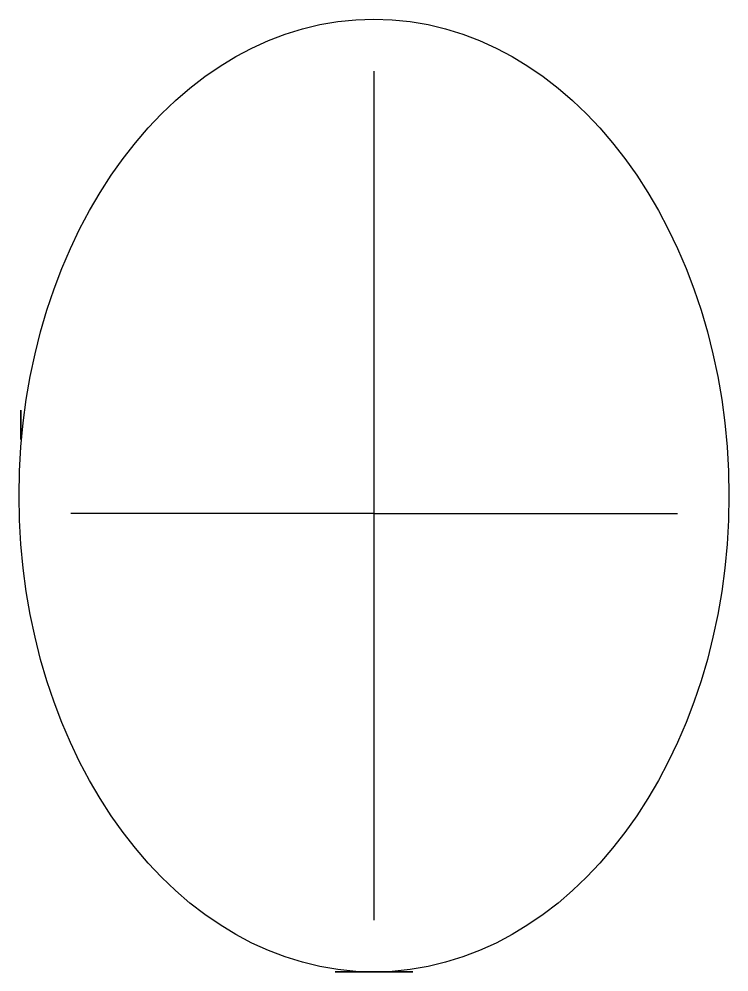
# Model space of a CAD drawing. Header units: millimetres. Extents: x 28 to 110, y 15 to 125.
import ezdxf

# ---------------------------------------------------------------- set-up
doc = ezdxf.new("R2010")
doc.units = ezdxf.units.MM

msp = doc.modelspace()

# ---------------------------------------------------------------- linework, layer by layer
for p, q in [((69.03, 119.08, 25), (69.03, 21.08, 25)), ((69.03, 68.02, 25), (34.03, 68.02, 25)), ((69.03, 68.02, 25), (69.03, 68.02, 25)), ((69.03, 68.02, 25), (69.03, 68.02, 25)), ((69.03, 68.02, 25), (104.09, 68.02, 25))]:
    msp.add_line(p, q)
at = {"extrusion": (0, -1, 0), "elevation": -15.08}
msp.add_lwpolyline([(64.53, 0), (73.53, 0), (73.53, 5.5, 0.414214), (69.03, 10), (69.03, 10, 0.414214), (64.53, 5.5)], format="xyb", close=True, dxfattribs=at)
at = {"extrusion": (1, -6.12323e-17, 0)}
msp.add_circle((78.23, 16.01, 28.23), 1.7, dxfattribs=at)
msp.add_ellipse((69.03, 70.08), major_axis=(0, -55), ratio=0.745455)

doc.saveas('drawing.dxf')
